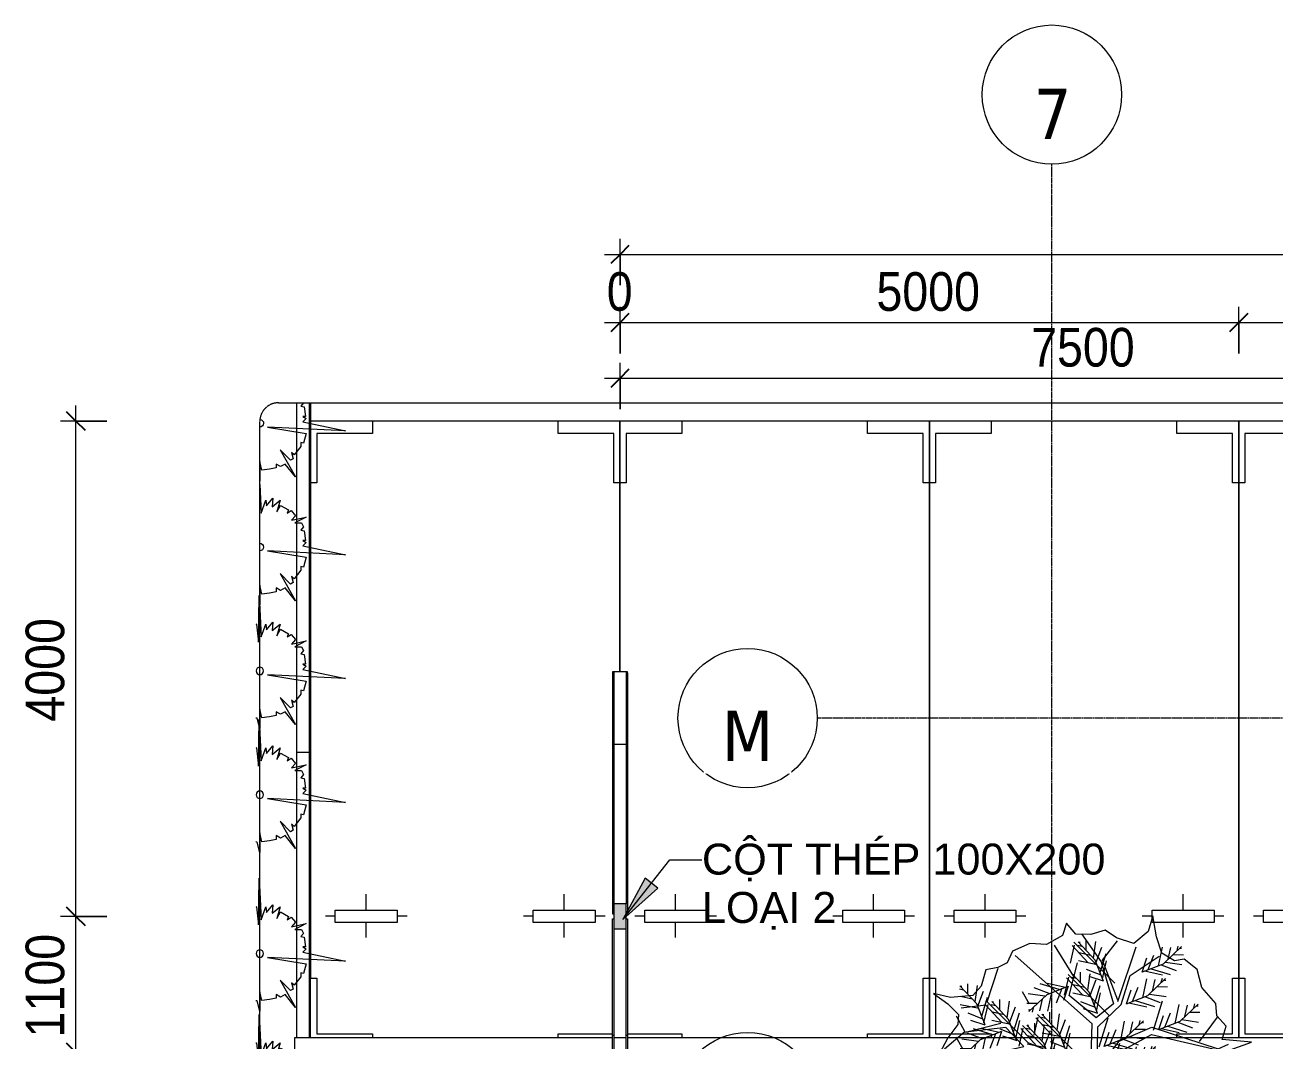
# Model space of a CAD drawing. Header units: millimetres. Extents: x 60855 to 206000, y 5274 to 78634.
# Drawn here: x 60855 to 70948, y 70438 to 78634 of the extents above; entities that cross this region are included whole.
import ezdxf

# ---------------------------------------------------------------- set-up
doc = ezdxf.new("R2010")
doc.units = ezdxf.units.MM
for name, pattern in [('Dash - Tight', [4.5, 3, -1.5]), ('Grid Line', [22.225, 12.7, -3.175, 3.175, -3.175]), ('Hidden', [7.14375, 4.7625, -2.38125])]:
    doc.linetypes.add(name, pattern=pattern)
for name, color, linetype, lineweight in [('A-ANNO-DIMS', 211, 'Continuous', 9), ('A-ANNO-DIMS-125', 211, 'Continuous', 9), ('A-DETL-GENF-1', 7, 'Continuous', 9), ('A-DETL-GENF-2', 92, 'Dash - Tight', 9), ('A-DETL-GENF-3', 92, 'Hidden', 18), ('A-DETL-THIN', 151, 'Continuous', 9), ('A-FLOR', 192, 'Continuous', 9), ('A-WALL', 113, 'Continuous', 9), ('C-PRKG', 70, 'Continuous', 9), ('G-ANNO-TEXT-1', 7, 'Continuous', 9), ('G-IMPT', 8, 'Continuous', 9), ('L-PLNT-1', 253, 'Continuous', 9), ('S-COLS', 52, 'Continuous', 9), ('S-GRID-1', 1, 'Grid Line', 9), ('S-GRID-IDEN', 1, 'Continuous', 9)]:
    doc.layers.add(name, color=color, linetype=linetype, lineweight=lineweight)
doc.styles.add('Arial', font='arial.ttf', dxfattribs={"height": 250})
doc.styles.add('Tahoma_B', font='tahomabd.ttf', dxfattribs={"height": 406.25})
doc.styles.add('UTM Avo', font='', dxfattribs={"width": 0.9, "height": 312.5})
doc.styles.get('UTM Avo').set_extended_font_data('UTM Avo')
doc.dimstyles.new('1_Dim_chi_tiet_2_5', dxfattribs={"dimscale": 304.8, "dimtxt": 312.281546, "dimasz": 0.492126, "dimexe": 0.410105, "dimexo": 0.0625, "dimgap": 0.04101, "dimtad": 1, "dimdec": 0, "dimrnd": 5, "dimzin": 0, "dimdsep": 46, "dimtxsty": 'UTM Avo', "dimblk1": 'OBLIQUE', "dimblk2": 'OBLIQUE', "dimsah": 1, "dimcen": 0.09, "dimdle": 0.410105, "dimazin": 0, "dimtfac": 1, "dimtdec": 4, "dimtix": 1, "dimtmove": 0, "dimatfit": 3, "dimfxl": 0.82021, "dimfxlon": 1, "dimtvp": 1, "dimtolj": 1, "dimtzin": 0, "dimarcsym": 2})

# ---------------------------------------------------------------- blocks, each defined once
blk = doc.blocks.new('xe oto1 - xe oto-V5-TKCS_NHÀ XE 1 - MẶT BẰNG COTE _1_000')
at = {"layer": 'C-PRKG'}
for p, q in [((-2500, 0), (0, 0)), ((-2500, -4980), (-2500, 0)), ((-500, 0), (0, 0)), ((-500, -100), (-500, 0)), ((0, 0), (0, -500)), ((0, 0), (0, -4980)), ((-2500, 0), (-2000, 0)), ((-2500, -500), (-2500, 0)), ((-2450, -100), (-2450, -500)), ((-2000, -100), (-2450, -100)), ((-2000, 0), (-2000, -100)), ((-50, -100), (-500, -100)), ((-50, -500), (-50, -100)), ((-2450, -500), (-2500, -500)), ((-2500, -500), (-2500, -4500)), ((-2500, -4500), (-2500, -500)), ((0, -500), (-50, -500)), ((0, -500), (0, -4500)), ((0, -4500), (0, -500)), ((-2050, -3950), (-2050, -3820)), ((-2050, -3950), (-2050, -3820)), ((-450, -3950), (-450, -3820)), ((-450, -3950), (-450, -3820)), ((-2300, -4000), (-2380, -4000)), ((-2300, -4000), (-2380, -4000)), ((-2300, -3950), (-1800, -3950)), ((-2300, -4050), (-2300, -3950)), ((-1800, -3950), (-1800, -4050)), ((-1720, -4000), (-1800, -4000)), ((-1720, -4000), (-1800, -4000)), ((-700, -4000), (-780, -4000)), ((-700, -4000), (-780, -4000)), ((-700, -3950), (-200, -3950)), ((-700, -4050), (-700, -3950)), ((-200, -3950), (-200, -4050)), ((-120, -4000), (-200, -4000)), ((-120, -4000), (-200, -4000)), ((-1800, -4050), (-2300, -4050)), ((-2050, -4170), (-2050, -4050)), ((-2050, -4170), (-2050, -4050)), ((-200, -4050), (-700, -4050)), ((-450, -4170), (-450, -4050)), ((-450, -4170), (-450, -4050)), ((-2500, -4500), (-2450, -4500)), ((-2500, -4980), (-2500, -4500)), ((-2450, -4500), (-2450, -4950)), ((-50, -4500), (0, -4500)), ((-50, -4950), (-50, -4500)), ((0, -4500), (0, -4980)), ((-2450, -4950), (-2000, -4950)), ((-2000, -4950), (-2000, -4980)), ((-500, -4950), (-50, -4950)), ((-500, -4980), (-500, -4950))]:
    blk.add_line(p, q, dxfattribs=at)
blk = doc.blocks.new('xe oto1 - xe oto-V6-TKCS_NHÀ XE 1 - MẶT BẰNG COTE _1_000')
at = {"layer": 'C-PRKG'}
for p, q in [((-2500, 0), (0, 0)), ((-500, 0), (0, 0)), ((-500, -100), (-500, 0)), ((0, 0), (0, -500)), ((0, 0), (0, -2025)), ((-2500, 0), (-2000, 0)), ((-2450, -100), (-2450, -500)), ((-2000, -100), (-2450, -100)), ((-2000, 0), (-2000, -100)), ((-50, -100), (-500, -100)), ((-50, -500), (-50, -100)), ((-2450, -500), (-2500, -500)), ((0, -500), (-50, -500)), ((0, -500), (0, -2025)), ((0, -2025), (0, -500)), ((-2500, -4980), (-2500, -2675)), ((-2500, -2675), (-2500, -4500)), ((-2500, -4500), (-2500, -2675)), ((-2050, -3950), (-2050, -3820)), ((-2050, -3950), (-2050, -3820)), ((-450, -3950), (-450, -3820)), ((-450, -3950), (-450, -3820)), ((-2300, -4000), (-2380, -4000)), ((-2300, -4000), (-2380, -4000)), ((-2300, -3950), (-1800, -3950)), ((-2300, -4050), (-2300, -3950)), ((-1800, -3950), (-1800, -4050)), ((-1720, -4000), (-1800, -4000)), ((-1720, -4000), (-1800, -4000)), ((-700, -4000), (-780, -4000)), ((-700, -4000), (-780, -4000)), ((-700, -3950), (-200, -3950)), ((-700, -4050), (-700, -3950)), ((-200, -3950), (-200, -4050)), ((-120, -4000), (-200, -4000)), ((-120, -4000), (-200, -4000)), ((-1800, -4050), (-2300, -4050)), ((-2050, -4170), (-2050, -4050)), ((-2050, -4170), (-2050, -4050)), ((-200, -4050), (-700, -4050)), ((-450, -4170), (-450, -4050)), ((-450, -4170), (-450, -4050)), ((-2500, -4500), (-2450, -4500)), ((-2500, -4980), (-2500, -4500)), ((-2450, -4500), (-2450, -4950)), ((-2450, -4950), (-2000, -4950)), ((-2000, -4950), (-2000, -4980)), ((-500, -4950), (-60, -4950)), ((-500, -4980), (-500, -4950))]:
    blk.add_line(p, q, dxfattribs=at)
blk = doc.blocks.new('xe oto1 - xe oto-615462-TKCS_NHÀ XE 1 - MẶT BẰNG COTE _1_000')
at = {"layer": 'C-PRKG'}
for p, q in [((-2500, 0), (0, 0)), ((-2500, -2025), (-2500, 0)), ((-500, 0), (0, 0)), ((-500, -100), (-500, 0)), ((0, 0), (0, -500)), ((0, 0), (0, -4980)), ((-2500, 0), (-2000, 0)), ((-2500, -500), (-2500, 0)), ((-2450, -100), (-2450, -500)), ((-2000, -100), (-2450, -100)), ((-2000, 0), (-2000, -100)), ((-50, -100), (-500, -100)), ((-50, -500), (-50, -100)), ((-2450, -500), (-2500, -500)), ((-2500, -500), (-2500, -2025)), ((-2500, -2025), (-2500, -500)), ((0, -500), (-50, -500)), ((0, -500), (0, -4500)), ((0, -4500), (0, -500)), ((-2050, -3950), (-2050, -3820)), ((-2050, -3950), (-2050, -3820)), ((-450, -3950), (-450, -3820)), ((-450, -3950), (-450, -3820)), ((-2300, -4000), (-2380, -4000)), ((-2300, -4000), (-2380, -4000)), ((-2300, -3950), (-1800, -3950)), ((-2300, -4050), (-2300, -3950)), ((-1800, -3950), (-1800, -4050)), ((-1720, -4000), (-1800, -4000)), ((-1720, -4000), (-1800, -4000)), ((-700, -4000), (-780, -4000)), ((-700, -4000), (-780, -4000)), ((-700, -3950), (-200, -3950)), ((-700, -4050), (-700, -3950)), ((-200, -3950), (-200, -4050)), ((-120, -4000), (-200, -4000)), ((-120, -4000), (-200, -4000)), ((-1800, -4050), (-2300, -4050)), ((-2050, -4170), (-2050, -4050)), ((-2050, -4170), (-2050, -4050)), ((-200, -4050), (-700, -4050)), ((-450, -4170), (-450, -4050)), ((-450, -4170), (-450, -4050)), ((-50, -4500), (0, -4500)), ((-50, -4950), (-50, -4500)), ((0, -4500), (0, -4980)), ((-2440, -4950), (-2000, -4950)), ((-2000, -4950), (-2000, -4980)), ((-500, -4950), (-50, -4950)), ((-500, -4980), (-500, -4950))]:
    blk.add_line(p, q, dxfattribs=at)
blk = doc.blocks.new('xe oto1 - xe oto-V3-TKCS_NHÀ XE 1 - MẶT BẰNG COTE _1_000')
at = {"layer": 'C-PRKG'}
for p, q in [((-2500, 0), (0, 0)), ((-2500, -4980), (-2500, 0)), ((-500, 0), (0, 0)), ((-500, -100), (-500, 0)), ((0, 0), (0, -500)), ((0, 0), (0, -2025)), ((-2500, 0), (-2000, 0)), ((-2500, -500), (-2500, 0)), ((-2450, -100), (-2450, -500)), ((-2000, -100), (-2450, -100)), ((-2000, 0), (-2000, -100)), ((-50, -100), (-500, -100)), ((-50, -500), (-50, -100)), ((-2450, -500), (-2500, -500)), ((-2500, -500), (-2500, -4500)), ((-2500, -4500), (-2500, -500)), ((0, -500), (-50, -500)), ((0, -500), (0, -2025)), ((0, -2025), (0, -500)), ((-2050, -3950), (-2050, -3820)), ((-2050, -3950), (-2050, -3820)), ((-450, -3950), (-450, -3820)), ((-450, -3950), (-450, -3820)), ((-2300, -4000), (-2380, -4000)), ((-2300, -4000), (-2380, -4000)), ((-2300, -3950), (-1800, -3950)), ((-2300, -4050), (-2300, -3950)), ((-1800, -3950), (-1800, -4050)), ((-1720, -4000), (-1800, -4000)), ((-1720, -4000), (-1800, -4000)), ((-700, -4000), (-780, -4000)), ((-700, -4000), (-780, -4000)), ((-700, -3950), (-200, -3950)), ((-700, -4050), (-700, -3950)), ((-200, -3950), (-200, -4050)), ((-120, -4000), (-200, -4000)), ((-120, -4000), (-200, -4000)), ((-1800, -4050), (-2300, -4050)), ((-2050, -4170), (-2050, -4050)), ((-2050, -4170), (-2050, -4050)), ((-200, -4050), (-700, -4050)), ((-450, -4170), (-450, -4050)), ((-450, -4170), (-450, -4050)), ((-2500, -4500), (-2450, -4500)), ((-2500, -4980), (-2500, -4500)), ((-2450, -4500), (-2450, -4950)), ((-2450, -4950), (-2000, -4950)), ((-2000, -4950), (-2000, -4980)), ((-500, -4950), (-60, -4950)), ((-500, -4980), (-500, -4950))]:
    blk.add_line(p, q, dxfattribs=at)
blk = doc.blocks.new('CAY GIANG HUONG - CAY GIANG HUONG_dwg-2249777-TKCS_NHÀ XE 1 - MẶT BẰNG COTE _1_000')
at = {"layer": 'G-IMPT'}
for p, q in [((242, 1000), (-171, 1413)), ((-111, 1404), (-112, 1417)), ((-47, 1330), (-46, 1436)), ((29, 1254), (52, 1420)), ((-172, 1068), (-368, 1383)), ((-205, 1203), (-164, 1385)), ((-26, 1206), (-188, 1381)), ((-91, 1372), (-132, 1382)), ((-2, 1281), (-119, 1308)), ((56, 1212), (112, 1362)), ((95, 1109), (154, 1301)), ((273, 815), (459, 1368)), ((580, 1137), (638, 1283)), ((685, 1175), (725, 1365)), ((781, 1243), (808, 1360)), ((830, 1288), (936, 1286)), ((872, 1332), (882, 1373)), ((903, 1352), (917, 1352)), ((66, 1185), (-124, 1225)), ((104, 1081), (-42, 1138)), ((117, 1043), (158, 1226)), ((519, 1112), (566, 1255)), ((609, 1146), (801, 1087)), ((711, 1185), (862, 1129)), ((753, 1212), (920, 1189)), ((-264, 878), (-223, 1060)), ((-84, 881), (-246, 1055)), ((184, 675), (-230, 1088)), ((-149, 1047), (-190, 1057)), ((-169, 1079), (-170, 1092)), ((-105, 1005), (-104, 1111)), ((-30, 928), (-7, 1095)), ((129, 1020), (-15, 1067)), ((-3, 886), (54, 1037)), ((526, 852), (565, 1043)), ((543, 1124), (726, 1083)), ((622, 921), (649, 1038)), ((712, 1009), (723, 1050)), ((744, 1030), (758, 1030)), ((-1286, 930), (-1327, 940)), ((-1307, 962), (-1307, 975)), ((-1242, 888), (-1241, 994)), ((-1167, 811), (-1144, 978)), ((-1140, 769), (-1083, 920)), ((-693, 916), (-621, 791)), ((-464, 869), (-631, 892)), ((-422, 896), (-573, 953)), ((-320, 935), (-512, 995)), ((-254, 957), (-437, 998)), ((-396, 907), (-436, 716)), ((-291, 945), (-349, 799)), ((-230, 970), (-277, 826)), ((8, 860), (-183, 900)), ((-61, 956), (-177, 983)), ((36, 784), (96, 976)), ((58, 718), (99, 901)), ((360, 790), (407, 933)), ((421, 815), (478, 961)), ((594, 890), (760, 867)), ((670, 965), (776, 964)), ((-1129, 743), (-1320, 783)), ((-1198, 839), (-1315, 866)), ((-1101, 667), (-1042, 859)), ((-1079, 601), (-1038, 784)), ((-964, 771), (-1005, 781)), ((-985, 802), (-985, 816)), ((-920, 729), (-919, 834)), ((-845, 652), (-822, 818)), ((-818, 610), (-761, 760)), ((-541, 794), (-647, 795)), ((-492, 838), (-519, 722)), ((46, 755), (-101, 813)), ((384, 802), (566, 761)), ((449, 824), (642, 765)), ((552, 863), (702, 806)), ((635, 526), (725, 821)), ((853, 594), (892, 784)), ((949, 663), (976, 779)), ((1040, 751), (1050, 792)), ((1071, 771), (1085, 772)), ((-1092, 638), (-1238, 696)), ((-876, 680), (-992, 707)), ((-779, 508), (-719, 700)), ((-615, 730), (-628, 729)), ((-583, 750), (-593, 709)), ((-572, 474), (-531, 657)), ((-392, 477), (-554, 652)), ((-124, 271), (-537, 684)), ((-457, 643), (-498, 654)), ((-477, 675), (-478, 689)), ((-413, 602), (-412, 707)), ((-338, 525), (-315, 691)), ((-311, 483), (-254, 633)), ((71, 694), (-73, 742)), ((84, 356), (175, 651)), ((687, 531), (734, 675)), ((748, 556), (805, 702)), ((921, 632), (1087, 608)), ((998, 707), (1103, 706)), ((1098, 412), (1279, 658)), ((-1067, 577), (-1210, 624)), ((-991, 479), (-1183, 538)), ((-925, 501), (-1108, 542)), ((-807, 584), (-998, 623)), ((-901, 513), (-948, 369)), ((-769, 479), (-916, 536)), ((-757, 442), (-716, 624)), ((-724, 363), (-683, 546)), ((-545, 366), (-706, 541)), ((-277, 160), (-690, 573)), ((-610, 533), (-651, 543)), ((-630, 564), (-631, 578)), ((-566, 491), (-565, 597)), ((-490, 414), (-467, 580)), ((-369, 553), (-485, 580)), ((-463, 372), (-407, 522)), ((-271, 380), (-212, 573)), ((136, 362), (184, 505)), ((197, 387), (255, 533)), ((302, 424), (342, 615)), ((398, 493), (425, 610)), ((447, 537), (553, 536)), ((489, 581), (499, 622)), ((521, 602), (534, 602)), ((711, 544), (893, 503)), ((777, 565), (969, 506)), ((879, 605), (1029, 548)), ((-1364, 459), (-1291, 334)), ((-1135, 412), (-1302, 436)), ((-1093, 439), (-1244, 496)), ((-1163, 382), (-1190, 265)), ((-1067, 450), (-1107, 260)), ((-962, 488), (-1020, 342)), ((-744, 418), (-888, 465)), ((-453, 346), (-643, 386)), ((-521, 442), (-638, 469)), ((-300, 457), (-490, 496)), ((-424, 270), (-365, 462)), ((-262, 352), (-408, 409)), ((-402, 204), (-361, 387)), ((-250, 315), (-209, 497)), ((203, 100), (294, 394)), ((226, 396), (418, 337)), ((328, 435), (479, 378)), ((370, 462), (537, 439)), ((-1212, 337), (-1318, 338)), ((-1285, 273), (-1299, 272)), ((-1254, 293), (-1264, 252)), ((-975, 228), (-1167, 287)), ((-909, 250), (-1091, 291)), ((-885, 262), (-932, 119)), ((-415, 241), (-561, 299)), ((-237, 291), (-381, 338)), ((160, 374), (343, 333)), ((317, 130), (374, 276)), ((422, 168), (461, 358)), ((518, 236), (545, 353)), ((566, 281), (672, 280)), ((608, 325), (619, 366)), ((640, 345), (654, 346)), ((814, 40), (904, 335)), ((1032, 108), (1071, 299)), ((1128, 177), (1155, 293)), ((1218, 265), (1229, 306)), ((1250, 285), (1264, 286)), ((-1527, -104), (-1176, 209)), ((-1348, 209), (-1275, 83)), ((-1119, 162), (-1285, 185)), ((-1077, 189), (-1227, 245)), ((-1147, 131), (-1174, 14)), ((-1051, 199), (-1091, 9)), ((-946, 237), (-1003, 91)), ((-613, 83), (-763, 140)), ((-511, 123), (-703, 182)), ((-445, 144), (-628, 185)), ((-482, 132), (-540, -14)), ((-390, 180), (-533, 227)), ((-421, 157), (-468, 13)), ((256, 105), (303, 249)), ((277, -56), (367, 239)), ((345, 139), (537, 80)), ((448, 178), (598, 122)), ((490, 205), (656, 182)), ((495, 12), (535, 202)), ((591, 80), (618, 197)), ((682, 169), (692, 210)), ((713, 189), (727, 190)), ((866, 45), (913, 189)), ((927, 70), (984, 216)), ((1100, 146), (1266, 123)), ((1176, 221), (1282, 220)), ((-1196, 87), (-1301, 88)), ((-1269, 22), (-1283, 22)), ((-1238, 42), (-1248, 1)), ((-655, 56), (-822, 79)), ((-683, 25), (-710, -91)), ((-587, 94), (-627, -96)), ((280, 117), (462, 76)), ((329, -51), (376, 93)), ((390, -26), (448, 120)), ((521, 23), (671, -34)), ((563, 50), (729, 26)), ((640, 125), (745, 124)), ((890, 58), (1072, 17)), ((1460, 92), (891, -28)), ((955, 80), (1148, 20)), ((1058, 119), (1208, 62)), ((-732, -19), (-838, -18)), ((-805, -83), (-819, -84)), ((-774, -63), (-784, -104)), ((-316, -159), (-466, -102)), ((-213, -120), (-405, -60)), ((-148, -98), (-330, -57)), ((-185, -110), (-242, -257)), ((-124, -85), (-171, -229)), ((353, -39), (536, -80)), ((419, -17), (611, -76)), ((878, -400), (968, -105)), ((-358, -186), (-524, -163)), ((-386, -217), (-413, -333)), ((-290, -148), (-329, -339)), ((930, -395), (977, -251)), ((991, -370), (1048, -224)), ((1096, -332), (1136, -141)), ((1192, -263), (1219, -147)), ((1241, -219), (1346, -220)), ((1283, -175), (1293, -134)), ((1314, -155), (1328, -154)), ((-1243, -384), (-1409, -361)), ((-1201, -357), (-1351, -300)), ((-1098, -318), (-1290, -258)), ((-1033, -296), (-1215, -255)), ((-1175, -346), (-1214, -537)), ((-1070, -309), (-1127, -455)), ((-1009, -283), (-1056, -427)), ((-978, -364), (-834, -411)), ((-434, -261), (-540, -260)), ((-508, -325), (-522, -326)), ((-476, -305), (-487, -346)), ((340, -395), (174, -372)), ((382, -368), (232, -311)), ((484, -329), (292, -269)), ((550, -307), (368, -266)), ((408, -357), (369, -548)), ((513, -320), (456, -466)), ((574, -294), (527, -438)), ((744, -338), (703, -521)), ((731, -315), (875, -362)), ((757, -376), (903, -433)), ((1020, -360), (1212, -420)), ((1122, -321), (1272, -378)), ((1164, -294), (1330, -317)), ((-1319, -459), (-1425, -458)), ((-1361, -503), (-1372, -544)), ((-1271, -415), (-1298, -531)), ((-965, -388), (-1006, -571)), ((-943, -454), (-1003, -646)), ((-953, -425), (-806, -483)), ((-517, -508), (-683, -485)), ((-475, -481), (-625, -424)), ((-373, -442), (-565, -382)), ((-307, -420), (-490, -379)), ((-449, -470), (-489, -661)), ((-344, -433), (-401, -579)), ((-283, -407), (-330, -551)), ((263, -470), (158, -469)), ((312, -426), (285, -542)), ((766, -404), (706, -596)), ((794, -481), (985, -520)), ((954, -382), (1136, -423)), ((1066, -498), (1025, -680)), ((1054, -474), (1197, -521)), ((-1393, -524), (-1407, -524)), ((-804, -526), (-997, -730)), ((-904, -556), (-961, -707)), ((-915, -530), (-724, -570)), ((-877, -598), (-900, -765)), ((-846, -626), (-730, -653)), ((-594, -583), (-699, -582)), ((-636, -627), (-646, -668)), ((-545, -539), (-572, -655)), ((190, -535), (176, -535)), ((221, -514), (211, -555)), ((805, -507), (748, -657)), ((832, -549), (809, -715)), ((863, -576), (979, -604)), ((900, -568), (1205, -526)), ((907, -625), (906, -731)), ((1088, -564), (1029, -756)), ((1079, -535), (1225, -592)), ((-1035, -715), (-1353, -730)), ((-1123, -1024), (-981, -712)), ((-802, -675), (-803, -781)), ((-758, -717), (-717, -727)), ((-737, -748), (-737, -762)), ((-565, -760), (-715, -703)), ((-667, -648), (-681, -648)), ((-462, -721), (-654, -661)), ((-397, -699), (-579, -658)), ((-539, -749), (-578, -940)), ((-434, -711), (-491, -857)), ((-373, -686), (-420, -830)), ((272, -768), (122, -711)), ((374, -729), (182, -669)), ((440, -707), (257, -666)), ((403, -719), (345, -866)), ((464, -694), (417, -838)), ((951, -667), (992, -678)), ((972, -699), (972, -712)), ((1127, -666), (1070, -816)), ((1116, -640), (1307, -680)), ((1154, -708), (1131, -874)), ((1185, -736), (1302, -763)), ((1429, -657), (1375, -704)), ((-881, -821), (-801, -777)), ((-683, -862), (-789, -861)), ((-607, -787), (-773, -764)), ((-635, -818), (-662, -934)), ((153, -870), (47, -869)), ((230, -795), (64, -772)), ((202, -826), (175, -942)), ((298, -757), (258, -948)), ((537, -823), (496, -1005)), ((525, -799), (669, -846)), ((550, -860), (696, -917)), ((959, -900), (1207, -840)), ((1229, -785), (1228, -890)), ((1273, -827), (1314, -837)), ((1294, -858), (1294, -872)), ((-622, -1043), (-814, -983)), ((-757, -926), (-771, -927)), ((-556, -1021), (-739, -980)), ((-725, -906), (-736, -947)), ((-532, -1008), (-579, -1152)), ((-165, -1037), (-316, -981)), ((-63, -998), (-255, -939)), ((3, -976), (-180, -935)), ((-34, -989), (-92, -1135)), ((27, -964), (-20, -1107)), ((80, -935), (66, -935)), ((111, -914), (101, -955)), ((559, -888), (500, -1080)), ((598, -991), (542, -1141)), ((588, -965), (778, -1004)), ((-766, -1109), (-933, -1086)), ((-724, -1082), (-875, -1025)), ((-698, -1071), (-738, -1262)), ((-593, -1033), (-651, -1180)), ((-207, -1064), (-374, -1041)), ((-235, -1095), (-262, -1212)), ((-139, -1027), (-179, -1217)), ((-29, -1131), (44, -1256)), ((242, -1150), (92, -1094)), ((344, -1111), (152, -1052)), ((410, -1089), (228, -1048)), ((312, -1452), (414, -1089)), ((373, -1102), (316, -1248)), ((434, -1077), (387, -1221)), ((625, -1033), (602, -1199)), ((656, -1061), (773, -1088)), ((701, -1109), (700, -1215)), ((-843, -1184), (-949, -1183)), ((-916, -1249), (-930, -1249)), ((-885, -1228), (-895, -1269)), ((-794, -1140), (-821, -1256)), ((-367, -1147), (-648, -1367)), ((-284, -1140), (-390, -1138)), ((-357, -1204), (-371, -1205)), ((-326, -1184), (-336, -1225)), ((123, -1253), (18, -1252)), ((200, -1177), (34, -1154)), ((172, -1208), (145, -1325)), ((268, -1140), (229, -1330)), ((493, -1206), (688, -1316)), ((621, -1255), (702, -1212)), ((745, -1151), (786, -1162)), ((765, -1183), (766, -1197)), ((-272, -1419), (-422, -1362)), ((-169, -1380), (-361, -1320)), ((-104, -1358), (-286, -1317)), ((-141, -1370), (-198, -1517)), ((-80, -1345), (-127, -1489)), ((-53, -1300), (144, -1490)), ((50, -1317), (36, -1318)), ((81, -1297), (71, -1338)), ((-314, -1446), (-480, -1423)), ((-342, -1477), (-369, -1593)), ((-246, -1408), (-285, -1599)), ((-390, -1521), (-496, -1520)), ((-464, -1585), (-478, -1586)), ((-432, -1565), (-443, -1606))]:
    blk.add_line(p, q, dxfattribs=at)
at = {"layer": 'G-IMPT', "flags": 128}
for points in [[(1327, 432), (1366, 567), (1272, 669), (1263, 796), (1120, 958), (1076, 1138), (944, 1243), (846, 1225), (718, 1302), (664, 1469), (626, 1680), (578, 1523), (436, 1400), (261, 1458), (146, 1536), (2, 1491), (-150, 1494), (-246, 1605), (-287, 1480), (-448, 1392), (-615, 1402), (-790, 1322), (-845, 1204), (-938, 1158), (-1061, 1136), (-1108, 970), (-1192, 876), (-1416, 856), (-1588, 895), (-1443, 792), (-1335, 683), (-1343, 583), (-1445, 447), (-1530, 284), (-1519, 148), (-1549, -183), (-1828, -321), (-1527, -308), (-1472, -337), (-1399, -463), (-1386, -608), (-1287, -808), (-1167, -915), (-1114, -1073), (-990, -1130), (-830, -1250), (-730, -1242), (-697, -1286), (-704, -1465), (-557, -1291), (-508, -1430), (-438, -1467), (-317, -1505), (-286, -1539), (-233, -1480), (80, -1465), (166, -1519), (320, -1462), (437, -1481), (553, -1638), (661, -1816), (618, -1646), (576, -1407), (634, -1308), (913, -1239), (1007, -1124), (1150, -931), (1231, -887), (1355, -875), (1383, -673), (1317, -586), (1370, -458), (1572, -97), (1511, 31), (1408, 190), (1408, 328), (1622, 405)], [(24, 164), (38, 84), (83, 133)], [(-66, -9), (-24, -30), (6, -10), (-29, 6)], [(34, 11), (82, -1), (77, 33), (44, 48)]]:
    blk.add_lwpolyline(points, close=True, dxfattribs=at)
for points in [[(-94, 1499), (104, 1215), (229, 792), (54, 650), (-220, 877), (-134, 1207)], [(127, 1021), (44, 1234), (-128, 1416)], [(274, 829), (119, 1232), (269, 1428)], [(2, 150), (15, 591), (-763, 1280)], [(65, 125), (70, 558), (308, 784), (398, 1079), (691, 1272)], [(521, 1113), (734, 1197), (915, 1369)], [(-6, 141), (-631, 398), (-1045, 811), (-937, 1153)], [(69, 696), (-15, 909), (-186, 1090)], [(361, 791), (575, 875), (756, 1047)], [(-1068, 579), (-1152, 792), (-1323, 973)], [(-232, 968), (-445, 884), (-626, 713)], [(-899, 604), (-1061, 779), (-1308, 748)], [(-746, 419), (-830, 633), (-1001, 814)], [(688, 533), (902, 617), (1083, 788)], [(-1478, 336), (-1272, 513), (-1356, 666)], [(-239, 292), (-323, 506), (-494, 687)], [(-1509, 177), (-677, 360), (-859, 553), (-1265, 507), (-907, 596)], [(-903, 511), (-1116, 427), (-1297, 256)], [(-392, 182), (-475, 395), (-647, 576)], [(73, 134), (285, 415), (617, 557), (1288, 338), (1392, 386)], [(138, 363), (351, 447), (532, 619)], [(1452, 83), (866, 40), (546, -129), (325, -90), (146, 38), (330, 328), (613, 483), (1280, 329)], [(-106, 42), (-580, 291), (-1517, 168)], [(-887, 261), (-1100, 177), (-1281, 5)], [(257, 107), (471, 191), (652, 362)], [(867, 47), (1081, 131), (1262, 302)], [(-423, 155), (-636, 71), (-817, -100)], [(-327, 248), (-363, 234), (-322, 212)], [(331, -49), (544, 35), (725, 206)], [(-107, 28), (-386, -521), (-635, -472), (-891, -184), (-1525, 35)], [(-125, -87), (-339, -171), (-520, -342)], [(-301, -1471), (-396, -1028), (-220, -746), (-175, -365), (39, -55)], [(47, -46), (201, -573), (101, -1030), (-166, -1497)], [(201, -120), (491, -205), (545, -253), (378, -979), (555, -1370)], [(884, -22), (635, -193), (900, -568), (989, -1099)], [(-722, -474), (-888, -249), (-1428, -488)], [(-914, -193), (-951, -207), (-909, -228)], [(193, -129), (244, -580), (121, -1049), (304, -1460)], [(669, -204), (632, -218), (674, -239)], [(932, -393), (1145, -309), (1326, -138)], [(1104, -530), (1168, -321), (1446, -130)], [(-1010, -285), (-1224, -369), (-1405, -540)], [(-976, -366), (-892, -579), (-721, -760)], [(573, -296), (359, -380), (178, -551)], [(893, -562), (630, -281), (483, -667), (709, -976), (928, -1155)], [(733, -316), (817, -530), (988, -711)], [(-1018, -726), (-824, -493), (-715, -480)], [(-285, -409), (-498, -493), (-679, -664)], [(1055, -476), (1139, -689), (1311, -870)], [(-1021, -1131), (-692, -1031), (-369, -818), (-320, -736), (-309, -558), (-416, -651), (-797, -532)], [(558, -604), (522, -618), (563, -639)], [(-374, -688), (-588, -772), (-769, -943)], [(462, -696), (249, -780), (68, -951)], [(794, -1238), (680, -981), (487, -732), (470, -764), (424, -926)], [(121, -873), (84, -887), (126, -909)], [(527, -800), (610, -1014), (782, -1195)], [(25, -966), (-188, -1049), (-369, -1221)], [(-534, -1010), (-747, -1094), (-928, -1265)], [(433, -1079), (219, -1162), (38, -1334)], [(15, -1254), (-22, -1269), (20, -1290)], [(-81, -1347), (-295, -1431), (-476, -1602)]]:
    blk.add_lwpolyline(points, dxfattribs=at)
blk = doc.blocks.new('CAY GIANG HUONG - CAY GIANG HUONG-2249851-TKCS_NHÀ XE 1 - MẶT BẰNG COTE _1_000')
at = {"xscale": 0.8, "yscale": 0.8, "zscale": 0.8}
blk.add_blockref('CAY GIANG HUONG - CAY GIANG HUONG_dwg-2249777-TKCS_NHÀ XE 1 - MẶT BẰNG COTE _1_000', (0, 0), dxfattribs=at)
blk = doc.blocks.new('CAY MAI VAN PHUC - CAY DUC SOC_dwg-V22-TKCS_NHÀ XE 1 - MẶT BẰNG COTE _1_000')
at = {"layer": 'G-IMPT', "flags": 128}
blk.add_lwpolyline([(-446, 207), (-419, 174), (-453, 167), (-466, 68), (-439, 68), (-473, 48), (-439, 14), (-878, -79), (-80, -39), (-473, -105), (-446, -205), (-419, -198), (-419, -238), (-353, -324), (-326, -298), (-340, -364), (-313, -378), (-207, -271), (-366, -550), (-260, -418), (-213, -444), (-167, -418), (-167, -457), (-100, -471), (-20, -481), (0, -391), (0, -590)], dxfattribs=at)
at = {"layer": 'G-IMPT'}
blk.add_arc((0, 0), 38.6, 94.2305, 270, dxfattribs=at)
blk = doc.blocks.new('CAY MAI VAN PHUC - CAY BONG TRANG-V23-TKCS_NHÀ XE 1 - MẶT BẰNG COTE _1_000')
at = {"extrusion": (0, 0, -1), "xscale": 0.7894736842105263, "yscale": 0.7894736842105263, "zscale": -0.7894736842105263, "rotation": 180}
blk.add_blockref('CAY MAI VAN PHUC - CAY DUC SOC_dwg-V22-TKCS_NHÀ XE 1 - MẶT BẰNG COTE _1_000', (0, 0), dxfattribs=at)
blk = doc.blocks.new('CAY MAI VAN PHUC - CAY DUC SOC_dwg-V24-TKCS_NHÀ XE 1 - MẶT BẰNG COTE _1_000')
at = {"layer": 'G-IMPT', "flags": 128}
blk.add_lwpolyline([(0, 640), (-14, 347), (-60, 479), (-67, 420), (-133, 499), (-127, 413), (-207, 479), (-173, 360), (-213, 426), (-293, 380), (-280, 347), (-320, 373), (-366, 320), (-326, 274), (-473, 307), (-360, 247), (-426, 247), (-446, 207), (-419, 174), (-453, 167), (-466, 68), (-439, 68), (-473, 48), (-439, 14), (-878, -79), (-80, -39), (-473, -105), (-446, -205), (-419, -198), (-419, -238), (-353, -324), (-326, -298), (-340, -364), (-313, -378), (-207, -271), (-366, -550), (-260, -418), (-213, -444), (-167, -418), (-167, -457), (-100, -471), (-20, -481), (0, -391), (0, -590)], dxfattribs=at)
at = {"layer": 'G-IMPT'}
blk.add_arc((0, 0), 38.6, 90, 270, dxfattribs=at)
blk = doc.blocks.new('CAY MAI VAN PHUC - CAY BONG TRANG-V25-TKCS_NHÀ XE 1 - MẶT BẰNG COTE _1_000')
at = {"extrusion": (0, 0, -1), "xscale": 0.7894736842105263, "yscale": 0.7894736842105263, "zscale": -0.7894736842105263, "rotation": 180}
blk.add_blockref('CAY MAI VAN PHUC - CAY DUC SOC_dwg-V24-TKCS_NHÀ XE 1 - MẶT BẰNG COTE _1_000', (0, 0), dxfattribs=at)
blk = doc.blocks.new('CAY MAI VAN PHUC - CAY DUC SOC_dwg-V16-TKCS_NHÀ XE 1 - MẶT BẰNG COTE _1_000')
at = {"layer": 'G-IMPT'}
blk.add_line((40, 482), (33, 479), dxfattribs=at)
at = {"layer": 'G-IMPT', "flags": 128}
blk.add_lwpolyline([(33, 479), (13, 293), (6, 772), (-14, 347), (-60, 479), (-67, 420), (-133, 499), (-127, 413), (-207, 479), (-173, 360), (-213, 426), (-293, 380), (-280, 347), (-320, 373), (-366, 320), (-326, 274), (-473, 307), (-360, 247), (-426, 247), (-446, 207), (-419, 174), (-453, 167), (-466, 68), (-439, 68), (-473, 48), (-439, 14), (-878, -79), (-80, -39), (-473, -105), (-446, -205), (-419, -198), (-419, -238), (-353, -324), (-326, -298), (-340, -364), (-313, -378), (-207, -271), (-366, -550), (-260, -418), (-213, -444), (-167, -418), (-167, -457), (-100, -471), (-20, -481), (0, -391), (0, -590), (26, -484), (40, -482)], dxfattribs=at)
at = {"layer": 'G-IMPT'}
blk.add_circle((0, 0), 38.6, dxfattribs=at)
blk = doc.blocks.new('CAY MAI VAN PHUC - CAY BONG TRANG-V19-TKCS_NHÀ XE 1 - MẶT BẰNG COTE _1_000')
at = {"extrusion": (0, 0, -1), "xscale": 0.7894736842105263, "yscale": 0.7894736842105263, "zscale": -0.7894736842105263, "rotation": 180}
blk.add_blockref('CAY MAI VAN PHUC - CAY DUC SOC_dwg-V16-TKCS_NHÀ XE 1 - MẶT BẰNG COTE _1_000', (0, 0), dxfattribs=at)
blk = doc.blocks.new('TRỤ ĐỂ XE - TRỤ ĐỂ XE-2599185-TKCS_NHÀ XE 1 - MẶT BẰNG COTE _1_000')
at = {"layer": 'S-COLS'}
for p, q in [((-60, 961), (-60, 1185)), ((-60, 1185), (-50, 1185)), ((-50, 1185), (-50, 961)), ((-50, 1177), (50, 1177)), ((50, 961), (50, 1185)), ((50, 1185), (60, 1185)), ((60, 1185), (60, 961)), ((-60, 20), (-60, 961)), ((-50, 961), (-60, 961)), ((50, 978), (-50, 978)), ((-50, 961), (-50, 100)), ((50, 100), (50, 961)), ((60, 961), (50, 961)), ((60, 961), (60, 20)), ((-50, 20), (-60, 20)), ((60, 20), (50, 20)), ((-60, -1363), (-60, -20)), ((-50, -20), (-60, -20)), ((-50, -1363), (-50, -100)), ((60, -20), (50, -20)), ((50, -1363), (50, -100)), ((60, -1363), (60, -20)), ((-60, -1966), (-60, -1363)), ((-50, -1363), (-60, -1363)), ((-50, -1966), (-50, -1363)), ((-50, -1388), (50, -1388)), ((50, -1966), (50, -1363)), ((60, -1363), (50, -1363)), ((60, -1966), (60, -1363)), ((-50, -1966), (-60, -1966)), ((-60, -1966), (-60, -1975)), ((-60, -1975), (60, -1975)), ((-50, -1974), (-50, -1966)), ((-50, -1974), (50, -1974)), ((60, -1966), (50, -1966)), ((50, -1974), (50, -1966)), ((60, -1975), (60, -1966))]:
    blk.add_line(p, q, dxfattribs=at)
blk = doc.blocks.new('BORDER VIEW - BORDER VIEW-4801060-TKCS_NHÀ XE 1 - MẶT BẰNG COTE _1_000')
at = {"layer": 'A-DETL-GENF-3'}
for p, q in [((150, 24386), (35281, 24386)), ((0, 1397), (0, 24236))]:
    blk.add_line(p, q, dxfattribs=at)
blk.add_arc((150, 24236), 150, 90, 180, dxfattribs=at)
blk = doc.blocks.new('Grid - M_Grid Head - Circle-353313-TKCS_NHÀ XE 1 - MẶT BẰNG COTE _1_000')
at = {"layer": 'S-GRID-IDEN'}
blk.add_circle((0, 0), 4.5, dxfattribs=at)
blk = doc.blocks.new('DIMBLOCK15-TKCS_NHÀ XE 1 - MẶT BẰNG COTE _1_000')
at = {"layer": 'A-ANNO-DIMS-125'}
for p, q in [((65663, 75532), (65663, 75907)), ((73163, 75532), (73163, 75907)), ((65538, 75782), (73163, 75782)), ((65663, 75782), (65663, 75532)), ((73163, 75782), (73163, 75532))]:
    blk.add_line(p, q, dxfattribs=at)
at = {"layer": 'A-ANNO-DIMS-125', "lineweight": 25}
for p, q in [((65663, 75782), (65738, 75857)), ((73163, 75782), (73238, 75857)), ((65663, 75782), (65588, 75707)), ((73163, 75782), (73088, 75707))]:
    blk.add_line(p, q, dxfattribs=at)
at = {"layer": 'A-ANNO-DIMS-125', "color": 0, "insert": (68985, 76188), "char_height": 312.5, "width": 1027.06, "attachment_point": 1, "line_spacing_factor": 1.110334, "style": 'UTM Avo'}
blk.add_mtext('7500', dxfattribs=at)
blk = doc.blocks.new('_Oblique')
at = {"color": 0, "linetype": 'ByBlock', "lineweight": -2}
blk.add_line((-0.5, -0.5), (0.5, 0.5), dxfattribs=at)
blk = doc.blocks.new('DIMBLOCK19-TKCS_NHÀ XE 1 - MẶT BẰNG COTE _1_000')
at = {"layer": 'A-ANNO-DIMS-125'}
for p, q in [((65663, 75982), (65663, 76357)), ((65663, 75982), (65663, 76357)), ((65538, 76232), (65663, 76232)), ((65663, 76232), (65663, 75982)), ((65663, 76232), (65663, 75982))]:
    blk.add_line(p, q, dxfattribs=at)
at = {"layer": 'A-ANNO-DIMS-125', "lineweight": 25}
for q in [(65738, 76307), (65738, 76307), (65588, 76157), (65588, 76157)]:
    blk.add_line((65663, 76232), q, dxfattribs=at)
at = {"layer": 'A-ANNO-DIMS-125', "color": 0, "insert": (65556, 76638), "char_height": 312, "width": 256.76, "attachment_point": 1, "line_spacing_factor": 1.110334, "style": 'UTM Avo'}
blk.add_mtext('0', dxfattribs=at)
blk = doc.blocks.new('DIMBLOCK20-TKCS_NHÀ XE 1 - MẶT BẰNG COTE _1_000')
at = {"layer": 'A-ANNO-DIMS-125'}
for p, q in [((65663, 75982), (65663, 76357)), ((70663, 75982), (70663, 76357)), ((65663, 76232), (70663, 76232)), ((65663, 76232), (65663, 75982)), ((70663, 76232), (70663, 75982))]:
    blk.add_line(p, q, dxfattribs=at)
at = {"layer": 'A-ANNO-DIMS-125', "lineweight": 25}
for p, q in [((65663, 76232), (65738, 76307)), ((70663, 76232), (70738, 76307)), ((65663, 76232), (65588, 76157)), ((70663, 76232), (70588, 76157))]:
    blk.add_line(p, q, dxfattribs=at)
at = {"layer": 'A-ANNO-DIMS-125', "color": 0, "insert": (67735, 76638), "char_height": 312.5, "width": 1027.06, "attachment_point": 1, "line_spacing_factor": 1.110334, "style": 'UTM Avo'}
blk.add_mtext('5000', dxfattribs=at)
blk = doc.blocks.new('DIMBLOCK21-TKCS_NHÀ XE 1 - MẶT BẰNG COTE _1_000')
at = {"layer": 'A-ANNO-DIMS-125'}
for p, q in [((70663, 75982), (70663, 76357)), ((73163, 75982), (73163, 76357)), ((70663, 76232), (73163, 76232)), ((70663, 76232), (70663, 75982)), ((73163, 76232), (73163, 75982))]:
    blk.add_line(p, q, dxfattribs=at)
at = {"layer": 'A-ANNO-DIMS-125', "lineweight": 25}
for p, q in [((70663, 76232), (70738, 76307)), ((73163, 76232), (73238, 76307)), ((70663, 76232), (70588, 76157)), ((73163, 76232), (73088, 76157))]:
    blk.add_line(p, q, dxfattribs=at)
at = {"layer": 'A-ANNO-DIMS-125', "color": 0, "insert": (71485, 76638), "char_height": 312.5, "width": 1027.06, "attachment_point": 1, "line_spacing_factor": 1.110334, "style": 'UTM Avo'}
blk.add_mtext('2500', dxfattribs=at)
blk = doc.blocks.new('DIMBLOCK26-TKCS_NHÀ XE 1 - MẶT BẰNG COTE _1_000')
at = {"layer": 'A-ANNO-DIMS-125'}
for p, q in [((65663, 76532), (65663, 76907)), ((95243, 76532), (95243, 76907)), ((65538, 76782), (95368, 76782)), ((65663, 76782), (65663, 76532)), ((95243, 76782), (95243, 76532))]:
    blk.add_line(p, q, dxfattribs=at)
at = {"layer": 'A-ANNO-DIMS-125', "lineweight": 25}
for p, q in [((65663, 76782), (65738, 76857)), ((95243, 76782), (95318, 76857)), ((65663, 76782), (65588, 76707)), ((95243, 76782), (95168, 76707))]:
    blk.add_line(p, q, dxfattribs=at)
at = {"layer": 'A-ANNO-DIMS-125', "color": 0, "insert": (79918, 77188), "char_height": 312.5, "width": 1283.82, "attachment_point": 1, "line_spacing_factor": 1.110334, "style": 'UTM Avo'}
blk.add_mtext('29580', dxfattribs=at)
blk = doc.blocks.new('DIMBLOCK31-TKCS_NHÀ XE 1 - MẶT BẰNG COTE _1_000')
at = {"layer": 'A-ANNO-DIMS-125', "lineweight": 25}
for p, q in [((61266, 70336), (61191, 70411)), ((61266, 70336), (61341, 70261)), ((61266, 69742), (61191, 69817)), ((61266, 69742), (61341, 69667))]:
    blk.add_line(p, q, dxfattribs=at)
at = {"layer": 'A-ANNO-DIMS-125'}
for p, q in [((61516, 70336), (61141, 70336)), ((61266, 69742), (61266, 70336)), ((61266, 70336), (61516, 70336)), ((61516, 69742), (61141, 69742)), ((61266, 69742), (61516, 69742))]:
    blk.add_line(p, q, dxfattribs=at)
at = {"layer": 'A-ANNO-DIMS-125', "color": 0, "insert": (60860, 69718), "char_height": 312.5, "width": 770.29, "attachment_point": 1, "rotation": 90, "line_spacing_factor": 1.110334, "style": 'UTM Avo'}
blk.add_mtext('595', dxfattribs=at)
blk = doc.blocks.new('DIMBLOCK32-TKCS_NHÀ XE 1 - MẶT BẰNG COTE _1_000')
at = {"layer": 'A-ANNO-DIMS-125', "lineweight": 25}
for p, q in [((61266, 71436), (61191, 71511)), ((61266, 71436), (61341, 71361)), ((61266, 70336), (61191, 70411)), ((61266, 70336), (61341, 70261))]:
    blk.add_line(p, q, dxfattribs=at)
at = {"layer": 'A-ANNO-DIMS-125'}
for p, q in [((61516, 71436), (61141, 71436)), ((61266, 70336), (61266, 71436)), ((61266, 71436), (61516, 71436)), ((61516, 70336), (61141, 70336)), ((61266, 70336), (61516, 70336))]:
    blk.add_line(p, q, dxfattribs=at)
at = {"layer": 'A-ANNO-DIMS-125', "color": 0, "insert": (60860, 70458), "char_height": 312.5, "width": 1027.06, "attachment_point": 1, "rotation": 90, "line_spacing_factor": 1.110334, "style": 'UTM Avo'}
blk.add_mtext('1100', dxfattribs=at)
blk = doc.blocks.new('DIMBLOCK33-TKCS_NHÀ XE 1 - MẶT BẰNG COTE _1_000')
at = {"layer": 'A-ANNO-DIMS-125', "lineweight": 25}
for p, q in [((61266, 75436), (61191, 75511)), ((61266, 75436), (61341, 75361)), ((61266, 71436), (61191, 71511)), ((61266, 71436), (61341, 71361))]:
    blk.add_line(p, q, dxfattribs=at)
at = {"layer": 'A-ANNO-DIMS-125'}
for p, q in [((61266, 71436), (61266, 75561)), ((61516, 75436), (61141, 75436)), ((61266, 75436), (61516, 75436)), ((61516, 71436), (61141, 71436)), ((61266, 71436), (61516, 71436))]:
    blk.add_line(p, q, dxfattribs=at)
at = {"layer": 'A-ANNO-DIMS-125', "color": 0, "insert": (60860, 73008), "char_height": 312.5, "width": 1027.06, "attachment_point": 1, "rotation": 90, "line_spacing_factor": 1.110334, "style": 'UTM Avo'}
blk.add_mtext('4000', dxfattribs=at)

msp = doc.modelspace()

# ---------------------------------------------------------------- hatches: boundary and pattern name
at = {"layer": 'A-DETL-GENF-1'}
h = msp.add_hatch(color=256, dxfattribs=at)
h.paths.add_polyline_path([(95292.6, 71336.3), (95292.6, 71536.3), (95192.6, 71536.3), (95192.6, 71336.3)])
h.paths.add_polyline_path([(87692.6, 71336.3), (87792.6, 71336.3), (87792.6, 71536.3), (87692.6, 71536.3)])
h.paths.add_polyline_path([(73112.6, 71336.3), (73212.6, 71336.3), (73212.6, 71536.3), (73112.6, 71536.3)])
h.paths.add_polyline_path([(65712.6, 71336.3), (65712.6, 71536.3), (65612.6, 71536.3), (65612.6, 71336.3)])
at = {"layer": 'G-ANNO-TEXT-1'}
msp.add_hatch(color=256, dxfattribs=at).paths.add_polyline_path([(65685.4, 71410), (65969.3, 71663.8), (65865.4, 71745.6)])

# ---------------------------------------------------------------- linework, layer by layer
at = {"layer": 'A-DETL-THIN'}
for p, q in [((65712.6, 71536.3), (65612.6, 71536.3)), ((65612.6, 71536.3), (65612.6, 71336.3)), ((65712.6, 71336.3), (65712.6, 71536.3)), ((65612.6, 71336.3), (65712.6, 71336.3))]:
    msp.add_line(p, q, dxfattribs=at)
at = {"layer": 'A-FLOR'}
for p, q in [((63662.6, 75436.3), (65162.6, 75436.3)), ((66162.6, 75436.3), (67662.6, 75436.3)), ((68662.6, 75436.3), (70162.6, 75436.3)), ((63052.6, 70456.1), (63052.6, 72761.8)), ((63152.6, 72761.8), (63152.6, 70456.3)), ((65602.6, 70456.3), (63032.6, 70456.3)), ((63032.6, 70456.3), (63032.6, 69741.9)), ((73102.6, 70456.3), (65722.6, 70456.3))]:
    msp.add_line(p, q, dxfattribs=at)
at = {"layer": 'A-WALL'}
for p, q in [((63052.6, 72761.8), (63052.6, 75582.5)), ((63152.6, 75582.5), (63152.6, 72761.8)), ((63162.6, 75582.5), (63162.6, 72761.8)), ((63052.6, 72761.8), (63162.6, 72761.8))]:
    msp.add_line(p, q, dxfattribs=at)
at = {"layer": 'G-ANNO-TEXT-1'}
for p, q in [((65685.4, 71410), (66064.8, 71892)), ((66064.8, 71892), (66324.9, 71892)), ((65865.4, 71745.6), (65685.4, 71410)), ((65685.4, 71410), (65969.3, 71663.8)), ((65969.3, 71663.8), (65865.4, 71745.6))]:
    msp.add_line(p, q, dxfattribs=at)
at = {"layer": 'S-GRID-1'}
for p, q in [((69152.6, 74384), (69152.6, 77509)), ((69152.6, 53202.4), (69152.6, 74384)), ((70381.6, 73036.9), (67256.6, 73036.9)), ((90572.4, 73036.9), (70381.6, 73036.9))]:
    msp.add_line(p, q, dxfattribs=at)

# ---------------------------------------------------------------- block references
at = {"layer": 'A-DETL-GENF-2'}
msp.add_blockref('BORDER VIEW - BORDER VIEW-4801060-TKCS_NHÀ XE 1 - MẶT BẰNG COTE _1_000', (62752.6, 51196.9), dxfattribs=at)
at = {"layer": 'C-PRKG'}
for name, p in [('xe oto1 - xe oto-V6-TKCS_NHÀ XE 1 - MẶT BẰNG COTE _1_000', (65662.6, 75436.3)), ('xe oto1 - xe oto-615462-TKCS_NHÀ XE 1 - MẶT BẰNG COTE _1_000', (68162.6, 75436.3)), ('xe oto1 - xe oto-V5-TKCS_NHÀ XE 1 - MẶT BẰNG COTE _1_000', (70662.6, 75436.3)), ('xe oto1 - xe oto-V3-TKCS_NHÀ XE 1 - MẶT BẰNG COTE _1_000', (73162.6, 75436.3))]:
    msp.add_blockref(name, p, dxfattribs=at)
at = {"layer": 'L-PLNT-1', "rotation": 180}
for name, p in [('CAY MAI VAN PHUC - CAY BONG TRANG-V23-TKCS_NHÀ XE 1 - MẶT BẰNG COTE _1_000', (62752.6, 75418.2)), ('CAY MAI VAN PHUC - CAY BONG TRANG-V25-TKCS_NHÀ XE 1 - MẶT BẰNG COTE _1_000', (62752.6, 74418.2)), ('CAY MAI VAN PHUC - CAY BONG TRANG-V19-TKCS_NHÀ XE 1 - MẶT BẰNG COTE _1_000', (62752.6, 73418.2)), ('CAY MAI VAN PHUC - CAY BONG TRANG-V19-TKCS_NHÀ XE 1 - MẶT BẰNG COTE _1_000', (62752.6, 72418.2)), ('CAY MAI VAN PHUC - CAY BONG TRANG-V19-TKCS_NHÀ XE 1 - MẶT BẰNG COTE _1_000', (62752.6, 71135.3)), ('CAY MAI VAN PHUC - CAY BONG TRANG-V19-TKCS_NHÀ XE 1 - MẶT BẰNG COTE _1_000', (62752.6, 70035.3))]:
    msp.add_blockref(name, p, dxfattribs=at)
at = {"layer": 'L-PLNT-1'}
msp.add_blockref('CAY GIANG HUONG - CAY GIANG HUONG-2249851-TKCS_NHÀ XE 1 - MẶT BẰNG COTE _1_000', (69467, 70096.3), dxfattribs=at)
at = {"layer": 'S-COLS', "rotation": 180}
msp.add_blockref('TRỤ ĐỂ XE - TRỤ ĐỂ XE-2599185-TKCS_NHÀ XE 1 - MẶT BẰNG COTE _1_000', (65662.6, 71436.3), dxfattribs=at)
at = {"layer": 'S-GRID-IDEN', "xscale": 125, "yscale": 125, "zscale": 125}
msp.add_blockref('Grid - M_Grid Head - Circle-353313-TKCS_NHÀ XE 1 - MẶT BẰNG COTE _1_000', (69152.6, 78071.5), dxfattribs=at)
at = {"layer": 'S-GRID-IDEN', "xscale": 125, "yscale": 125, "zscale": 125, "rotation": 89.99999999999984}
for p in [(66694.1, 73036.9), (66694.1, 69936.9)]:
    msp.add_blockref('Grid - M_Grid Head - Circle-353313-TKCS_NHÀ XE 1 - MẶT BẰNG COTE _1_000', p, dxfattribs=at)

# ---------------------------------------------------------------- texts
at = {"layer": 'G-ANNO-TEXT-1', "insert": (66324.9, 72023.3), "char_height": 250, "width": 3993.75, "attachment_point": 1, "line_spacing_factor": 0.936439, "style": 'Arial'}
msp.add_mtext('\\pt1587.5,3175,4762.5,6350,7937.5,9525,11112.5,12700,14287.5,15875,17462.5,19050,20637.5,22225,23812.5,25400,26987.5,28575,30162.5,31750,33337.5,34925,36512.5,38100,39687.5,41275,42862.5,44450,46037.5,47625,49212.5,50800;CỘT THÉP 100X200\\PLOẠI 2', dxfattribs=at)

# ---------------------------------------------------------------- dimensions: what is measured, and where the dimension line sits
at = {"layer": 'A-ANNO-DIMS'}
for base, p1, p2, override, picture, middle in [((95242.6, 76782), (65662.6, 76532), (95242.6, 76532), {"dimpost": '<>', "dimfxl": 29580}, 'DIMBLOCK26-TKCS_NHÀ XE 1 - MẶT BẰNG COTE _1_000', (80452.6, 76956.2)), ((65662.564287, 76232.0366645), (65662.564287, 75982.0366645), (65662.564287, 75982.0366645), {"dimpost": '<>', "dimfxl": 0}, 'DIMBLOCK19-TKCS_NHÀ XE 1 - MẶT BẰNG COTE _1_000', (65662.564287, 76406.2492371)), ((70662.6, 76232), (65662.6, 75982), (70662.6, 75982), {"dimpost": '<>', "dimfxl": 5000}, 'DIMBLOCK20-TKCS_NHÀ XE 1 - MẶT BẰNG COTE _1_000', (68162.6, 76406.2)), ((73162.6, 76232), (70662.6, 75982), (73162.6, 75982), {"dimpost": '<>', "dimfxl": 2500}, 'DIMBLOCK21-TKCS_NHÀ XE 1 - MẶT BẰNG COTE _1_000', (71912.6, 76406.2)), ((73162.6, 75782), (65662.6, 75532), (73162.6, 75532), {"dimpost": '<>', "dimfxl": 7500}, 'DIMBLOCK15-TKCS_NHÀ XE 1 - MẶT BẰNG COTE _1_000', (69412.6, 75956.2))]:
    dim = msp.add_linear_dim(base=base, p1=p1, p2=p2, dimstyle='1_Dim_chi_tiet_2_5', override=override, dxfattribs=at)
    dim.commit()
    dim.dimension.update_dxf_attribs({"geometry": picture, "text_midpoint": middle})
for base, p1, p2, override, picture, middle in [((61265.8, 75436.3), (61515.8, 71436.3), (61515.8, 75436.3), {"dimpost": '<>', "dimfxl": 4000}, 'DIMBLOCK33-TKCS_NHÀ XE 1 - MẶT BẰNG COTE _1_000', (61091.6, 73436.3)), ((61265.8, 71436.3), (61515.8, 70336.3), (61515.8, 71436.3), {"dimpost": '<>', "dimfxl": 1100}, 'DIMBLOCK32-TKCS_NHÀ XE 1 - MẶT BẰNG COTE _1_000', (61091.6, 70886.3)), ((61265.8, 70336.3), (61515.8, 69741.9), (61515.8, 70336.3), {"dimpost": '<>', "dimfxl": 594.400585}, 'DIMBLOCK31-TKCS_NHÀ XE 1 - MẶT BẰNG COTE _1_000', (61091.8, 70039.1))]:
    dim = msp.add_linear_dim(base=base, p1=p1, p2=p2, angle=90, dimstyle='1_Dim_chi_tiet_2_5', override=override, dxfattribs=at)
    dim.commit()
    dim.dimension.update_dxf_attribs({"geometry": picture, "text_midpoint": middle})

# ---------------------------------------------------------------- next in the draw order: texts
at = {"layer": 'S-GRID-IDEN', "char_height": 406.25, "attachment_point": 5, "line_spacing_factor": 0.996129, "style": 'Tahoma_B', "bg_fill": 3, "box_fill_scale": 1.25, "bg_fill_color": 256, "bg_fill_true_color": 13158600, "bg_fill_transparency": 0}
for s, insert, width in [('\\pt1587.49906,3174.99812,4762.50125,6350.00031,7937.49937,9524.99844,11112.50156,12700.00063,14287.49969,15874.99875,17462.50188,19050.00094,20637.5,22224.99906,23812.49813,25400.00125,26987.50031,28574.99938,30162.49844,31750.00156,33337.50063,34924.99969,36512.49875,38100.00187,39687.50094,41275,42862.49906,44449.99812,46037.50125,47625.00031,49212.49937,50799.99844;7', (69158.4, 77915.4), 363.75), ('\\pt1587.49906,3174.99812,4762.50125,6350.00031,7937.49937,9524.99844,11112.50156,12700.00063,14287.49969,15874.99875,17462.50188,19050.00094,20637.5,22224.99906,23812.49813,25400.00125,26987.50031,28574.99938,30162.49844,31750.00156,33337.50063,34924.99969,36512.49875,38100.00187,39687.50094,41275,42862.49906,44449.99812,46037.50125,47625.00031,49212.49937,50799.99844;M', (66692.9, 72893.7), 505)]:
    msp.add_mtext(s, dxfattribs=dict(at, insert=insert, width=width))

doc.saveas('drawing.dxf')
